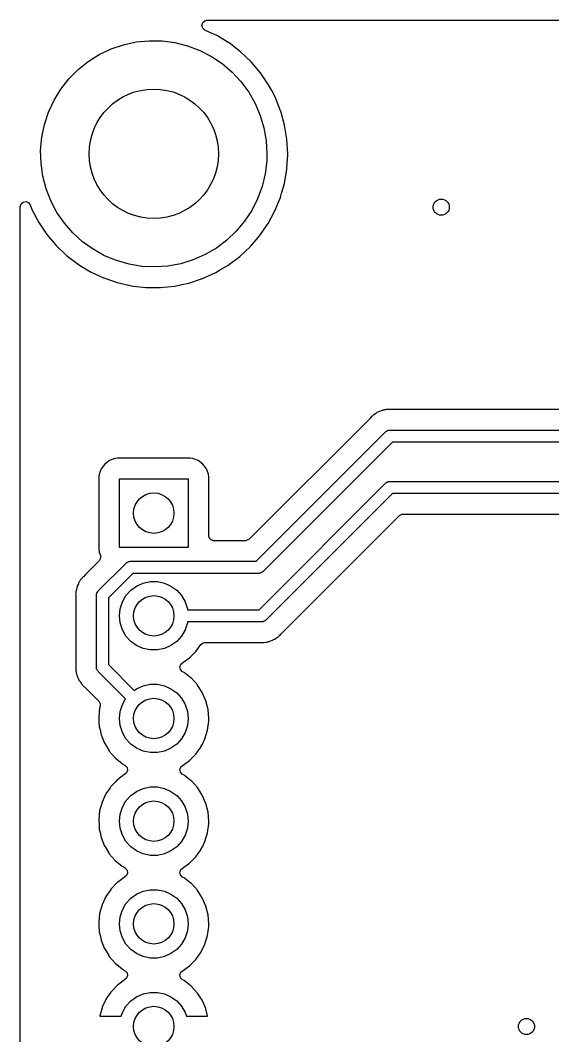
# Model space of a CAD drawing. Extents: x 122.4 to 173.5, y -134.1 to -70.4.
# Drawn here: x 122.43 to 135.6, y -95.48 to -70.36 of the extents above; entities that cross this region are included whole.
import ezdxf

# ---------------------------------------------------------------- set-up
doc = ezdxf.new("R2010")
doc.units = 0
doc.layers.add('BLACK', color=7, linetype='CONTINUOUS')

msp = doc.modelspace()

# ---------------------------------------------------------------- linework, layer by layer
at = {"layer": 'BLACK', "linetype": 'CONTINUOUS'}
for p, q in [((126.92, -70.4837), (126.941, -70.4157)), ((126.94, -70.552), (126.92, -70.4837)), ((126.993, -70.5988), (126.94, -70.552)), ((126.941, -70.4157), (126.995, -70.3696)), ((126.995, -70.3696), (127.046, -70.3585)), ((127.046, -70.3585), (147.931, -70.3585)), ((127.116, -70.656), (126.993, -70.5988)), ((127.286, -70.7345), (127.116, -70.656)), ((127.288, -70.7362), (127.286, -70.7345)), ((127.589, -70.9178), (127.288, -70.7362)), ((127.288, -70.7362), (127.288, -70.7362)), ((124.381, -71.2063), (124.672, -71.0676)), ((124.672, -71.0676), (124.977, -70.9631)), ((124.977, -70.9631), (125.292, -70.8945)), ((125.292, -70.8945), (125.613, -70.8625)), ((125.613, -70.8625), (125.935, -70.8675)), ((125.935, -70.8675), (126.255, -70.9096)), ((126.255, -70.9096), (126.567, -70.9881)), ((126.567, -70.9881), (126.869, -71.1021)), ((127.592, -70.9196), (127.589, -70.9178)), ((127.589, -70.9178), (127.589, -70.9178)), ((127.877, -71.1368), (127.592, -70.9196)), ((124.108, -71.3776), (124.381, -71.2063)), ((126.869, -71.1021), (127.155, -71.2499)), ((127.155, -71.2499), (127.423, -71.4297)), ((128.137, -71.3834), (127.877, -71.1368)), ((123.63, -71.8083), (123.856, -71.5792)), ((123.856, -71.5792), (124.108, -71.3776)), ((127.423, -71.4297), (127.668, -71.6391)), ((128.369, -71.6567), (128.137, -71.3834)), ((123.431, -72.062), (123.63, -71.8083)), ((127.668, -71.6391), (127.887, -71.8752)), ((128.57, -71.9535), (128.369, -71.6567)), ((123.262, -72.3369), (123.431, -72.062)), ((127.887, -71.8752), (128.078, -72.135)), ((128.572, -71.9565), (128.57, -71.9535)), ((128.647, -72.0983), (128.572, -71.9565)), ((128.572, -71.9565), (128.572, -71.9565)), ((123.127, -72.6293), (123.262, -72.3369)), ((128.078, -72.135), (128.238, -72.415)), ((128.738, -72.2702), (128.647, -72.0983)), ((128.739, -72.2734), (128.738, -72.2702)), ((128.867, -72.5955), (128.739, -72.2734)), ((128.238, -72.415), (128.364, -72.7115)), ((123.025, -72.9353), (123.127, -72.6293)), ((128.364, -72.7115), (128.456, -73.0206)), ((128.87, -72.6032), (128.867, -72.5955)), ((128.966, -72.9485), (128.87, -72.6032)), ((122.96, -73.251), (123.025, -72.9353)), ((128.456, -73.0206), (128.511, -73.3382)), ((129.024, -73.3022), (128.966, -72.9485)), ((122.931, -73.5721), (122.96, -73.251)), ((128.511, -73.3382), (128.53, -73.66)), ((129.043, -73.66), (129.024, -73.3022)), ((122.94, -73.8943), (122.931, -73.5721)), ((128.524, -73.8358), (128.486, -74.1558)), ((128.53, -73.66), (128.524, -73.8358)), ((129.024, -74.0063), (129.043, -73.6849)), ((129.043, -73.6831), (129.043, -73.66)), ((129.043, -73.6849), (129.043, -73.6831)), ((122.985, -74.2134), (122.94, -73.8943)), ((128.961, -74.3941), (129.021, -74.0408)), ((129.021, -74.0408), (129.024, -74.0063)), ((123.067, -74.5252), (122.985, -74.2134)), ((128.486, -74.1558), (128.41, -74.4693)), ((123.184, -74.8256), (123.067, -74.5252)), ((128.41, -74.4693), (128.3, -74.772)), ((128.894, -74.631), (128.961, -74.3941)), ((122.502, -74.855), (122.572, -74.8449)), ((122.572, -74.8449), (122.637, -74.8744)), ((123.335, -75.1105), (123.184, -74.8256)), ((128.3, -74.772), (128.155, -75.06)), ((128.728, -75.0708), (128.863, -74.7387)), ((128.863, -74.7387), (128.873, -74.7026)), ((128.873, -74.7026), (128.894, -74.631)), ((122.428, -74.9696), (122.449, -74.9015)), ((122.428, -84.5612), (122.428, -74.9696)), ((122.449, -74.9015), (122.502, -74.855)), ((122.637, -74.8744), (122.672, -74.9234)), ((122.672, -74.9234), (122.717, -75.0393)), ((122.717, -75.0393), (122.884, -75.3566)), ((128.155, -75.06), (127.978, -75.3294)), ((128.56, -75.3833), (128.726, -75.0738)), ((128.726, -75.0738), (128.728, -75.0708)), ((123.518, -75.3761), (123.335, -75.1105)), ((127.978, -75.3294), (127.771, -75.5767)), ((122.884, -75.3566), (122.886, -75.3594)), ((122.886, -75.3594), (122.886, -75.3594)), ((122.886, -75.3594), (123.07, -75.6328)), ((123.729, -75.6191), (123.518, -75.3761)), ((127.771, -75.5767), (127.537, -75.7986)), ((128.355, -75.6816), (128.462, -75.5265)), ((128.462, -75.5265), (128.556, -75.3891)), ((128.556, -75.3891), (128.558, -75.3863)), ((128.556, -75.3891), (128.556, -75.3891)), ((128.558, -75.3863), (128.56, -75.3833)), ((128.56, -75.3833), (128.56, -75.3833)), ((123.07, -75.6328), (123.084, -75.654)), ((123.084, -75.654), (123.315, -75.9282)), ((123.968, -75.836), (123.729, -75.6191)), ((124.23, -76.0241), (123.968, -75.836)), ((127.537, -75.7986), (127.279, -75.9922)), ((128.121, -75.9533), (128.355, -75.6816)), ((123.315, -75.9282), (123.574, -76.1757)), ((124.511, -76.1809), (124.23, -76.0241)), ((127.279, -75.9922), (127.001, -76.1548)), ((127.86, -76.1982), (128.121, -75.9533)), ((123.574, -76.1757), (123.858, -76.3939)), ((124.809, -76.3043), (124.511, -76.1809)), ((125.119, -76.3926), (124.809, -76.3043)), ((126.706, -76.2844), (126.398, -76.3792)), ((127.001, -76.1548), (126.706, -76.2844)), ((127.573, -76.4134), (127.86, -76.1982)), ((123.858, -76.3939), (123.89, -76.4134)), ((123.89, -76.4134), (124.161, -76.5783)), ((124.161, -76.5783), (124.161, -76.5783)), ((124.161, -76.5783), (124.164, -76.5801)), ((124.164, -76.5801), (124.167, -76.5815)), ((124.167, -76.5815), (124.167, -76.5815)), ((124.167, -76.5815), (124.486, -76.7306)), ((125.437, -76.4447), (125.119, -76.3926)), ((125.759, -76.4598), (125.437, -76.4447)), ((126.081, -76.4379), (125.759, -76.4598)), ((126.398, -76.3792), (126.081, -76.4379)), ((126.939, -76.7449), (127.265, -76.5963)), ((127.265, -76.5963), (127.359, -76.5405)), ((127.359, -76.5405), (127.57, -76.4151)), ((127.57, -76.4151), (127.573, -76.4134)), ((127.57, -76.4151), (127.57, -76.4151)), ((124.486, -76.7306), (124.486, -76.7307)), ((124.486, -76.7307), (124.489, -76.7321)), ((124.489, -76.7321), (124.492, -76.7332)), ((124.492, -76.7332), (124.492, -76.7332)), ((124.492, -76.7332), (124.825, -76.8471)), ((124.825, -76.8471), (124.825, -76.8471)), ((124.825, -76.8471), (124.828, -76.8482)), ((124.828, -76.8482), (125.177, -76.927)), ((126.424, -76.8949), (126.599, -76.8574)), ((126.599, -76.8574), (126.939, -76.7449)), ((125.177, -76.927), (125.23, -76.9329)), ((125.23, -76.9329), (125.53, -76.9671)), ((125.53, -76.9671), (125.53, -76.9671)), ((125.53, -76.9671), (125.533, -76.9675)), ((125.533, -76.9675), (125.537, -76.9675)), ((125.537, -76.9675), (125.537, -76.9675)), ((125.537, -76.9675), (125.731, -76.9686)), ((125.731, -76.9686), (125.892, -76.9694)), ((125.892, -76.9694), (125.895, -76.9691)), ((125.895, -76.9691), (126.245, -76.9329)), ((125.895, -76.9691), (125.895, -76.9691)), ((126.245, -76.9329), (126.248, -76.9326)), ((126.245, -76.9329), (126.245, -76.9329)), ((126.248, -76.9326), (126.252, -76.9319)), ((126.252, -76.9319), (126.424, -76.8949)), ((126.252, -76.9319), (126.252, -76.9319)), ((131.165, -80.1205), (131.15, -80.1357)), ((131.172, -80.1165), (131.165, -80.1205)), ((131.205, -80.097), (131.172, -80.1165)), ((131.172, -80.1165), (131.172, -80.1165)), ((131.215, -80.0905), (131.205, -80.097)), ((131.224, -80.0837), (131.215, -80.0905)), ((131.252, -80.0634), (131.224, -80.0837)), ((131.272, -80.0555), (131.252, -80.0634)), ((131.29, -80.0468), (131.272, -80.0555)), ((131.308, -80.0359), (131.29, -80.0468)), ((131.316, -80.0336), (131.308, -80.0359)), ((131.353, -80.023), (131.316, -80.0336)), ((131.316, -80.0336), (131.316, -80.0336)), ((131.364, -80.0191), (131.353, -80.023)), ((131.4, -80.005), (131.364, -80.0191)), ((131.407, -80.0021), (131.4, -80.005)), ((131.4, -80.005), (131.4, -80.005)), ((131.425, -79.9999), (131.407, -80.0021)), ((131.428, -79.9994), (131.425, -79.9999)), ((131.448, -79.9954), (131.428, -79.9994)), ((131.468, -79.9894), (131.448, -79.9952)), ((131.448, -79.9952), (131.448, -79.9954)), ((131.476, -79.9892), (131.468, -79.9894)), ((131.482, -79.989), (131.476, -79.9892)), ((131.476, -79.9892), (131.476, -79.9892)), ((131.514, -79.988), (131.482, -79.989)), ((131.526, -79.9871), (131.514, -79.988)), ((131.527, -79.987), (131.526, -79.9871)), ((131.531, -79.9865), (131.527, -79.987)), ((131.527, -79.987), (131.527, -79.987)), ((131.56, -79.9865), (131.531, -79.9865)), ((131.564, -79.9864), (131.56, -79.9865)), ((131.627, -79.9845), (131.564, -79.9864)), ((131.634, -79.9842), (131.627, -79.9845)), ((131.627, -79.9845), (131.627, -79.9845)), ((131.642, -79.9859), (131.634, -79.9842)), ((131.654, -79.9865), (131.642, -79.9859)), ((141.941, -79.9865), (131.654, -79.9865)), ((131.08, -80.2055), (128.091, -83.1951)), ((131.088, -80.1968), (131.08, -80.2055)), ((131.091, -80.1937), (131.088, -80.1968)), ((131.118, -80.1612), (131.091, -80.1937)), ((131.135, -80.1486), (131.118, -80.1612)), ((131.15, -80.1357), (131.135, -80.1486)), ((128.264, -83.7405), (131.466, -80.5389)), ((131.466, -80.5389), (131.483, -80.5291)), ((131.483, -80.5291), (131.497, -80.5151)), ((131.497, -80.5151), (131.516, -80.51)), ((131.516, -80.51), (131.533, -80.5001)), ((131.533, -80.5001), (131.553, -80.5001)), ((131.553, -80.5001), (131.572, -80.495)), ((131.572, -80.495), (142.254, -80.495)), ((131.634, -80.795), (128.433, -83.9966)), ((142.254, -80.795), (131.634, -80.795)), ((124.517, -81.3367), (124.429, -81.4533)), ((124.633, -81.2494), (124.517, -81.3367)), ((124.77, -81.1983), (124.633, -81.2494)), ((124.832, -81.1915), (124.77, -81.1983)), ((126.628, -81.1915), (124.832, -81.1915)), ((126.69, -81.1983), (126.628, -81.1915)), ((126.827, -81.2494), (126.69, -81.1983)), ((126.943, -81.3367), (126.827, -81.2494)), ((127.031, -81.4533), (126.943, -81.3367)), ((124.378, -81.5897), (124.372, -81.6519)), ((124.429, -81.4533), (124.378, -81.5897)), ((127.082, -81.5897), (127.031, -81.4533)), ((127.089, -81.6519), (127.082, -81.5897)), ((124.372, -81.6519), (124.372, -83.4481)), ((124.88, -83.4), (124.88, -81.7)), ((124.88, -81.7), (126.58, -81.7)), ((126.58, -81.7), (126.58, -83.4)), ((127.089, -83.106), (127.089, -81.6519)), ((128.335, -84.94), (131.466, -81.8089)), ((131.466, -81.8089), (131.483, -81.7991)), ((131.483, -81.7991), (131.497, -81.7851)), ((131.497, -81.7851), (131.516, -81.78)), ((131.516, -81.78), (131.533, -81.7701)), ((131.533, -81.7701), (131.553, -81.7701)), ((131.553, -81.7701), (131.572, -81.765)), ((131.572, -81.765), (142.254, -81.765)), ((131.634, -82.065), (128.503, -85.1961)), ((142.254, -82.065), (131.634, -82.065)), ((128.889, -85.5295), (131.808, -82.6104)), ((131.808, -82.6104), (131.87, -82.5764)), ((131.87, -82.5764), (131.897, -82.5735)), ((131.897, -82.5735), (135.865, -82.5735)), ((127.1, -83.1583), (127.089, -83.106)), ((127.146, -83.212), (127.1, -83.1583)), ((127.215, -83.232), (127.146, -83.212)), ((128.002, -83.232), (127.215, -83.232)), ((128.028, -83.2291), (128.002, -83.232)), ((128.091, -83.1951), (128.028, -83.2291)), ((124.372, -83.4481), (124.378, -83.5103)), ((124.378, -83.5103), (124.381, -83.5177)), ((124.381, -83.5177), (124.381, -83.5177)), ((124.381, -83.5177), (124.41, -83.5959)), ((124.41, -83.5959), (124.416, -83.6668)), ((126.58, -83.4), (124.88, -83.4)), ((124.381, -83.7293), (124.052, -84.0583)), ((124.354, -84.4759), (125.045, -83.7844)), ((124.416, -83.6668), (124.381, -83.7293)), ((125.045, -83.7844), (125.063, -83.7745)), ((125.063, -83.7745), (125.077, -83.7606)), ((125.077, -83.7606), (125.096, -83.7555)), ((125.096, -83.7555), (125.113, -83.7456)), ((125.113, -83.7456), (125.132, -83.7456)), ((125.132, -83.7456), (125.152, -83.7405)), ((125.152, -83.7405), (128.264, -83.7405)), ((123.965, -84.1457), (123.962, -84.1492)), ((123.986, -84.1251), (123.965, -84.1457)), ((123.988, -84.1223), (123.986, -84.1251)), ((124.031, -84.0764), (123.988, -84.1223)), ((124.037, -84.0706), (124.031, -84.0764)), ((124.044, -84.0663), (124.037, -84.0706)), ((124.052, -84.0583), (124.044, -84.0663)), ((124.044, -84.0663), (124.044, -84.0663)), ((125.214, -84.0405), (124.61, -84.6441)), ((128.327, -84.0405), (125.214, -84.0405)), ((128.346, -84.0354), (128.327, -84.0405)), ((128.365, -84.0354), (128.346, -84.0354)), ((128.382, -84.0255), (128.365, -84.0354)), ((128.402, -84.0204), (128.382, -84.0255)), ((128.415, -84.0064), (128.402, -84.0204)), ((128.433, -83.9966), (128.415, -84.0064)), ((123.823, -84.3968), (123.816, -84.439)), ((123.831, -84.3771), (123.823, -84.3968)), ((123.838, -84.3584), (123.831, -84.3771)), ((123.843, -84.3377), (123.838, -84.3584)), ((123.865, -84.2972), (123.843, -84.3377)), ((123.87, -84.2865), (123.865, -84.2972)), ((123.886, -84.2514), (123.87, -84.2865)), ((123.889, -84.2441), (123.886, -84.2514)), ((123.886, -84.2514), (123.886, -84.2514)), ((123.894, -84.2373), (123.889, -84.2441)), ((123.902, -84.2272), (123.894, -84.2373)), ((123.913, -84.2107), (123.902, -84.2272)), ((123.919, -84.1988), (123.913, -84.2107)), ((123.923, -84.1919), (123.919, -84.1988)), ((123.919, -84.1988), (123.919, -84.1988)), ((123.955, -84.1582), (123.923, -84.1919)), ((123.962, -84.1492), (123.955, -84.1582)), ((125.161, -84.4583), (125.305, -84.3539)), ((125.305, -84.3539), (125.467, -84.2816)), ((125.467, -84.2816), (125.641, -84.2447)), ((125.641, -84.2447), (125.819, -84.2447)), ((125.819, -84.2447), (125.993, -84.2816)), ((125.993, -84.2816), (126.155, -84.3539)), ((126.155, -84.3539), (126.299, -84.4583)), ((122.428, -124.427), (122.428, -84.5612)), ((123.8, -84.54), (123.797, -84.5612)), ((123.797, -84.5612), (123.799, -84.5847)), ((123.799, -84.5847), (123.801, -84.6071)), ((123.802, -84.5203), (123.8, -84.54)), ((123.801, -84.6071), (123.802, -84.619)), ((123.812, -84.4571), (123.802, -84.4988)), ((123.802, -84.4988), (123.802, -84.5203)), ((123.802, -84.619), (123.802, -86.2779)), ((123.813, -84.4541), (123.812, -84.4571)), ((123.815, -84.4424), (123.813, -84.4541)), ((123.816, -84.439), (123.815, -84.4424)), ((124.31, -84.582), (124.315, -84.5629)), ((124.31, -86.36), (124.31, -84.582)), ((124.315, -84.5432), (124.325, -84.5261)), ((124.315, -84.5629), (124.315, -84.5432)), ((124.325, -84.5261), (124.33, -84.507)), ((124.33, -84.507), (124.344, -84.493)), ((124.344, -84.493), (124.354, -84.4759)), ((124.61, -84.6441), (124.61, -86.2979)), ((124.953, -84.7443), (125.042, -84.5904)), ((125.042, -84.5904), (125.161, -84.4583)), ((126.299, -84.4583), (126.418, -84.5904)), ((126.418, -84.5904), (126.507, -84.7443)), ((124.899, -84.9133), (124.953, -84.7443)), ((126.507, -84.7443), (126.561, -84.9133)), ((124.88, -85.09), (124.899, -84.9133)), ((124.899, -85.2667), (124.88, -85.09)), ((126.561, -84.9133), (126.564, -84.94)), ((126.564, -84.94), (128.335, -84.94)), ((124.953, -85.4357), (124.899, -85.2667)), ((126.561, -85.2667), (126.507, -85.4357)), ((126.564, -85.24), (126.561, -85.2667)), ((128.397, -85.24), (126.564, -85.24)), ((128.416, -85.2349), (128.397, -85.24)), ((128.436, -85.2349), (128.416, -85.2349)), ((128.453, -85.225), (128.436, -85.2349)), ((128.472, -85.2199), (128.453, -85.225)), ((128.486, -85.2059), (128.472, -85.2199)), ((128.503, -85.1961), (128.486, -85.2059)), ((125.042, -85.5896), (124.953, -85.4357)), ((125.161, -85.7217), (125.042, -85.5896)), ((126.418, -85.5896), (126.299, -85.7217)), ((126.507, -85.4357), (126.418, -85.5896)), ((128.717, -85.6716), (128.754, -85.6445)), ((128.754, -85.6445), (128.764, -85.638)), ((128.764, -85.638), (128.797, -85.6185)), ((128.797, -85.6185), (128.804, -85.6145)), ((128.797, -85.6185), (128.797, -85.6185)), ((128.804, -85.6145), (128.819, -85.5993)), ((128.819, -85.5993), (128.834, -85.5864)), ((128.834, -85.5864), (128.845, -85.5785)), ((128.845, -85.5785), (128.851, -85.5738)), ((128.851, -85.5738), (128.881, -85.5382)), ((128.881, -85.5382), (128.889, -85.5295)), ((125.305, -85.8261), (125.161, -85.7217)), ((125.467, -85.8984), (125.305, -85.8261)), ((125.641, -85.9353), (125.467, -85.8984)), ((125.993, -85.8984), (125.819, -85.9353)), ((126.155, -85.8261), (125.993, -85.8984)), ((126.299, -85.7217), (126.155, -85.8261)), ((126.768, -85.9735), (126.892, -85.801)), ((126.892, -85.801), (126.948, -85.7573)), ((126.948, -85.7573), (126.994, -85.7485)), ((126.994, -85.7485), (128.315, -85.7485)), ((128.315, -85.7485), (128.327, -85.7491)), ((128.327, -85.7491), (128.327, -85.7491)), ((128.327, -85.7491), (128.335, -85.7508)), ((128.335, -85.7508), (128.405, -85.7486)), ((128.405, -85.7486), (128.409, -85.7485)), ((128.409, -85.7485), (128.438, -85.7485)), ((128.438, -85.7485), (128.443, -85.7479)), ((128.443, -85.7479), (128.455, -85.747)), ((128.455, -85.747), (128.501, -85.7456)), ((128.501, -85.7456), (128.521, -85.7396)), ((128.521, -85.7396), (128.541, -85.7356)), ((128.541, -85.7356), (128.548, -85.7347)), ((128.548, -85.7347), (128.554, -85.7339)), ((128.554, -85.7339), (128.562, -85.7329)), ((128.554, -85.7339), (128.554, -85.7339)), ((128.562, -85.7329), (128.569, -85.73)), ((128.569, -85.73), (128.605, -85.7159)), ((128.569, -85.73), (128.569, -85.73)), ((128.605, -85.7159), (128.616, -85.712)), ((128.616, -85.712), (128.661, -85.6991)), ((128.661, -85.6991), (128.679, -85.6882)), ((128.679, -85.6882), (128.697, -85.6795)), ((128.697, -85.6795), (128.717, -85.6716)), ((125.819, -85.9353), (125.641, -85.9353)), ((126.475, -86.2277), (126.61, -86.1312)), ((126.61, -86.1312), (126.768, -85.9735)), ((123.801, -86.2898), (123.799, -86.2975)), ((123.799, -86.2975), (123.799, -86.3055)), ((123.799, -86.3055), (123.801, -86.3684)), ((123.802, -86.2779), (123.801, -86.2898)), ((123.801, -86.3684), (123.802, -86.3723)), ((123.802, -86.3723), (123.802, -86.4014)), ((123.802, -86.4014), (123.802, -86.4058)), ((123.802, -86.4058), (123.803, -86.4177)), ((124.315, -86.3791), (124.31, -86.36)), ((124.315, -86.3988), (124.315, -86.3791)), ((124.325, -86.4159), (124.315, -86.3988)), ((124.61, -86.2979), (125.248, -86.9355)), ((126.378, -86.3519), (126.403, -86.2855)), ((126.393, -86.4214), (126.378, -86.3519)), ((126.403, -86.2855), (126.431, -86.2589)), ((126.431, -86.2589), (126.475, -86.2277)), ((123.803, -86.4177), (123.804, -86.4638)), ((123.804, -86.4638), (123.807, -86.4714)), ((123.807, -86.4714), (123.807, -86.4714)), ((123.807, -86.4714), (123.81, -86.4844)), ((123.81, -86.4844), (123.814, -86.5038)), ((123.814, -86.5038), (123.817, -86.5251)), ((123.817, -86.5251), (123.82, -86.5324)), ((123.82, -86.5324), (123.82, -86.5324)), ((123.82, -86.5324), (123.834, -86.568)), ((123.834, -86.568), (123.838, -86.5792)), ((123.838, -86.5792), (123.851, -86.6236)), ((123.851, -86.6236), (123.862, -86.6421)), ((123.862, -86.6421), (123.87, -86.6598)), ((124.33, -86.435), (124.325, -86.4159)), ((124.344, -86.449), (124.33, -86.435)), ((124.354, -86.4661), (124.344, -86.449)), ((125.034, -87.1457), (124.354, -86.4661)), ((126.443, -86.4718), (126.393, -86.4214)), ((126.484, -86.4946), (126.443, -86.4718)), ((126.488, -86.4978), (126.484, -86.4946)), ((126.656, -86.6298), (126.488, -86.4978)), ((126.488, -86.4978), (126.488, -86.4978)), ((126.656, -86.6299), (126.656, -86.6298)), ((126.66, -86.6331), (126.656, -86.6299)), ((126.81, -86.7983), (126.66, -86.6331)), ((123.87, -86.6598), (123.878, -86.6798)), ((123.878, -86.6798), (123.906, -86.7171)), ((123.906, -86.7171), (123.912, -86.727)), ((123.912, -86.727), (123.932, -86.76)), ((123.932, -86.76), (123.932, -86.76)), ((123.932, -86.76), (123.936, -86.7668)), ((123.936, -86.7668), (123.951, -86.782)), ((123.951, -86.782), (123.964, -86.797)), ((123.964, -86.797), (123.976, -86.8144)), ((123.976, -86.8144), (124.012, -86.8438)), ((124.012, -86.8438), (124.021, -86.8518)), ((124.021, -86.8518), (124.372, -87.2034)), ((125.248, -86.9355), (125.305, -86.8939)), ((125.305, -86.8939), (125.467, -86.8216)), ((125.467, -86.8216), (125.641, -86.7847)), ((125.641, -86.7847), (125.819, -86.7847)), ((125.819, -86.7847), (125.993, -86.8216)), ((125.993, -86.8216), (126.155, -86.8939)), ((126.155, -86.8939), (126.299, -86.9983)), ((126.813, -86.8026), (126.81, -86.7983)), ((126.848, -86.8569), (126.813, -86.8026)), ((126.813, -86.8026), (126.813, -86.8026)), ((126.931, -86.9858), (126.848, -86.8569)), ((124.953, -87.2843), (125.034, -87.1457)), ((126.299, -86.9983), (126.418, -87.1304)), ((126.418, -87.1304), (126.507, -87.2843)), ((127.02, -87.1907), (126.931, -86.9858)), ((124.391, -87.3746), (124.367, -87.5967)), ((124.372, -87.2034), (124.406, -87.2657)), ((124.404, -87.3261), (124.391, -87.3746)), ((124.406, -87.2657), (124.404, -87.3261)), ((124.899, -87.4533), (124.953, -87.2843)), ((126.507, -87.2843), (126.561, -87.4533)), ((127.075, -87.4074), (127.02, -87.1907)), ((127.093, -87.63), (127.075, -87.4074)), ((124.367, -87.5967), (124.368, -87.6018)), ((124.368, -87.6018), (124.368, -87.6019)), ((124.368, -87.6019), (124.374, -87.718)), ((124.88, -87.63), (124.899, -87.4533)), ((124.899, -87.8067), (124.88, -87.63)), ((126.561, -87.4533), (126.58, -87.63)), ((126.58, -87.63), (126.561, -87.8067)), ((127.092, -87.6966), (127.093, -87.63)), ((124.374, -87.718), (124.38, -87.8197)), ((124.38, -87.8197), (124.381, -87.8248)), ((124.381, -87.8248), (124.381, -87.8248)), ((124.381, -87.8248), (124.401, -87.9129)), ((124.401, -87.9129), (124.429, -88.0376)), ((124.953, -87.9757), (124.899, -87.8067)), ((126.561, -87.8067), (126.507, -87.9757)), ((127.062, -87.9181), (127.092, -87.6966)), ((124.429, -88.0376), (124.513, -88.2446)), ((125.042, -88.1296), (124.953, -87.9757)), ((125.161, -88.2617), (125.042, -88.1296)), ((126.418, -88.1296), (126.299, -88.2617)), ((126.507, -87.9757), (126.418, -88.1296)), ((126.932, -88.265), (126.995, -88.1365)), ((126.995, -88.1365), (126.997, -88.1318)), ((126.995, -88.1365), (126.995, -88.1365)), ((126.997, -88.1318), (127.062, -87.9181)), ((124.513, -88.2446), (124.516, -88.249)), ((124.516, -88.249), (124.615, -88.4114)), ((124.615, -88.4114), (124.63, -88.4351)), ((125.305, -88.3661), (125.161, -88.2617)), ((125.467, -88.4384), (125.305, -88.3661)), ((126.155, -88.3661), (125.993, -88.4384)), ((126.299, -88.2617), (126.155, -88.3661)), ((126.828, -88.4307), (126.895, -88.3363)), ((126.895, -88.3363), (126.898, -88.3321)), ((126.898, -88.3321), (126.932, -88.265)), ((124.63, -88.4351), (124.776, -88.6039)), ((124.776, -88.6039), (124.948, -88.7466)), ((125.641, -88.4753), (125.467, -88.4384)), ((125.819, -88.4753), (125.641, -88.4753)), ((125.993, -88.4384), (125.819, -88.4753)), ((126.61, -88.6712), (126.768, -88.5135)), ((126.768, -88.5135), (126.828, -88.4307)), ((124.948, -88.7466), (124.966, -88.7573)), ((124.966, -88.7573), (125.021, -88.7895)), ((125.021, -88.7895), (125.07, -88.8411)), ((125.083, -88.9109), (125.057, -88.9767)), ((125.07, -88.8411), (125.083, -88.9109)), ((126.378, -88.8919), (126.403, -88.8255)), ((126.393, -88.9614), (126.378, -88.8919)), ((126.403, -88.8255), (126.431, -88.7989)), ((126.431, -88.7989), (126.489, -88.7573)), ((126.489, -88.7573), (126.61, -88.6712)), ((124.825, -89.1506), (124.791, -89.1858)), ((124.829, -89.1475), (124.825, -89.1506)), ((124.999, -89.0196), (124.829, -89.1475)), ((125.004, -89.0165), (124.999, -89.0196)), ((124.999, -89.0196), (124.999, -89.0196)), ((125.016, -89.01), (125.004, -89.0165)), ((125.057, -88.9767), (125.016, -89.01)), ((126.443, -89.0118), (126.393, -88.9614)), ((126.484, -89.0346), (126.443, -89.0118)), ((126.488, -89.0378), (126.484, -89.0346)), ((126.656, -89.1698), (126.488, -89.0378)), ((126.488, -89.0378), (126.488, -89.0378)), ((126.656, -89.1699), (126.656, -89.1698)), ((126.66, -89.1731), (126.656, -89.1699)), ((124.65, -89.3426), (124.545, -89.4967)), ((124.668, -89.3164), (124.65, -89.3426)), ((124.671, -89.3121), (124.668, -89.3164)), ((124.668, -89.3164), (124.668, -89.3164)), ((124.718, -89.2622), (124.671, -89.3121)), ((124.791, -89.1858), (124.718, -89.2622)), ((125.305, -89.4339), (125.467, -89.3616)), ((125.467, -89.3616), (125.641, -89.3247)), ((125.641, -89.3247), (125.819, -89.3247)), ((125.819, -89.3247), (125.993, -89.3616)), ((125.993, -89.3616), (126.155, -89.4339)), ((126.81, -89.3383), (126.66, -89.1731)), ((126.931, -89.5258), (126.81, -89.3383)), ((124.476, -89.6455), (124.451, -89.6993)), ((124.53, -89.5284), (124.476, -89.6455)), ((124.545, -89.4967), (124.53, -89.5284)), ((124.953, -89.8243), (125.042, -89.6704)), ((125.042, -89.6704), (125.161, -89.5383)), ((125.161, -89.5383), (125.305, -89.4339)), ((126.155, -89.4339), (126.299, -89.5383)), ((126.299, -89.5383), (126.418, -89.6704)), ((126.418, -89.6704), (126.507, -89.8243)), ((127.02, -89.7307), (126.931, -89.5258)), ((124.391, -89.9146), (124.367, -90.1367)), ((124.451, -89.6993), (124.391, -89.9146)), ((124.899, -89.9933), (124.953, -89.8243)), ((126.507, -89.8243), (126.561, -89.9933)), ((127.075, -89.9474), (127.02, -89.7307)), ((124.367, -90.1367), (124.368, -90.1418)), ((124.368, -90.1418), (124.368, -90.1419)), ((124.368, -90.1419), (124.375, -90.2631)), ((124.88, -90.17), (124.899, -89.9933)), ((124.899, -90.3467), (124.88, -90.17)), ((126.561, -89.9933), (126.58, -90.17)), ((126.58, -90.17), (126.561, -90.3467)), ((127.093, -90.17), (127.075, -89.9474)), ((127.092, -90.2366), (127.093, -90.17)), ((124.375, -90.2631), (124.38, -90.3597)), ((124.38, -90.3597), (124.381, -90.3648)), ((124.381, -90.3648), (124.381, -90.3648)), ((124.381, -90.3648), (124.401, -90.4529)), ((124.953, -90.5157), (124.899, -90.3467)), ((126.561, -90.3467), (126.507, -90.5157)), ((127.062, -90.4581), (127.092, -90.2366)), ((124.401, -90.4529), (124.429, -90.5776)), ((124.429, -90.5776), (124.513, -90.7846)), ((125.042, -90.6696), (124.953, -90.5157)), ((125.161, -90.8017), (125.042, -90.6696)), ((126.418, -90.6696), (126.299, -90.8017)), ((126.507, -90.5157), (126.418, -90.6696)), ((126.932, -90.805), (126.995, -90.6765)), ((126.995, -90.6765), (126.997, -90.6718)), ((126.995, -90.6765), (126.995, -90.6765)), ((126.997, -90.6718), (127.062, -90.4581)), ((124.513, -90.7846), (124.516, -90.789)), ((124.516, -90.789), (124.615, -90.9514)), ((125.305, -90.9061), (125.161, -90.8017)), ((125.467, -90.9784), (125.305, -90.9061)), ((126.155, -90.9061), (125.993, -90.9784)), ((126.299, -90.8017), (126.155, -90.9061)), ((126.828, -90.9707), (126.895, -90.8763)), ((126.895, -90.8763), (126.898, -90.8721)), ((126.898, -90.8721), (126.932, -90.805)), ((124.615, -90.9514), (124.63, -90.9751)), ((124.63, -90.9751), (124.776, -91.1439)), ((124.776, -91.1439), (124.948, -91.2866)), ((125.641, -91.0153), (125.467, -90.9784)), ((125.819, -91.0153), (125.641, -91.0153)), ((125.993, -90.9784), (125.819, -91.0153)), ((126.61, -91.2112), (126.768, -91.0535)), ((126.768, -91.0535), (126.828, -90.9707)), ((124.948, -91.2866), (125.019, -91.3278)), ((125.019, -91.3278), (125.021, -91.3295)), ((125.021, -91.3295), (125.07, -91.3811)), ((125.07, -91.3811), (125.083, -91.4509)), ((126.378, -91.4319), (126.403, -91.3655)), ((126.403, -91.3655), (126.431, -91.3389)), ((126.431, -91.3389), (126.475, -91.3077)), ((126.475, -91.3077), (126.61, -91.2112)), ((124.999, -91.5596), (124.829, -91.6875)), ((125.004, -91.5565), (124.999, -91.5596)), ((124.999, -91.5596), (124.999, -91.5596)), ((125.016, -91.55), (125.004, -91.5565)), ((125.057, -91.5167), (125.016, -91.55)), ((125.083, -91.4509), (125.057, -91.5167)), ((126.393, -91.5014), (126.378, -91.4319)), ((126.443, -91.5518), (126.393, -91.5014)), ((126.484, -91.5746), (126.443, -91.5518)), ((126.488, -91.5778), (126.484, -91.5746)), ((126.656, -91.7098), (126.488, -91.5778)), ((126.488, -91.5778), (126.488, -91.5778)), ((124.65, -91.8826), (124.545, -92.0367)), ((124.668, -91.8564), (124.65, -91.8826)), ((124.671, -91.8521), (124.668, -91.8564)), ((124.668, -91.8564), (124.668, -91.8564)), ((124.825, -91.6906), (124.671, -91.8521)), ((124.829, -91.6875), (124.825, -91.6906)), ((125.305, -91.9739), (125.467, -91.9016)), ((125.467, -91.9016), (125.641, -91.8647)), ((125.641, -91.8647), (125.819, -91.8647)), ((125.819, -91.8647), (125.993, -91.9016)), ((125.993, -91.9016), (126.155, -91.9739)), ((126.656, -91.7099), (126.656, -91.7098)), ((126.66, -91.7131), (126.656, -91.7099)), ((126.81, -91.8783), (126.66, -91.7131)), ((126.813, -91.8826), (126.81, -91.8783)), ((126.848, -91.9369), (126.813, -91.8826)), ((126.813, -91.8826), (126.813, -91.8826)), ((124.545, -92.0367), (124.451, -92.2393)), ((125.042, -92.2104), (125.161, -92.0783)), ((125.161, -92.0783), (125.305, -91.9739)), ((126.155, -91.9739), (126.299, -92.0783)), ((126.299, -92.0783), (126.418, -92.2104)), ((126.931, -92.0658), (126.848, -91.9369)), ((127.02, -92.2707), (126.931, -92.0658)), ((124.451, -92.2393), (124.391, -92.4546)), ((124.899, -92.5333), (124.953, -92.3643)), ((124.953, -92.3643), (125.042, -92.2104)), ((126.418, -92.2104), (126.507, -92.3643)), ((126.507, -92.3643), (126.561, -92.5333)), ((127.075, -92.4874), (127.02, -92.2707)), ((124.391, -92.4546), (124.367, -92.6767)), ((124.367, -92.6767), (124.368, -92.6818)), ((124.368, -92.6818), (124.368, -92.6819)), ((124.368, -92.6819), (124.373, -92.7766)), ((124.88, -92.71), (124.899, -92.5333)), ((126.561, -92.5333), (126.58, -92.71)), ((127.093, -92.71), (127.075, -92.4874)), ((124.373, -92.7766), (124.38, -92.8997)), ((124.38, -92.8997), (124.381, -92.9048)), ((124.381, -92.9048), (124.381, -92.9048)), ((124.381, -92.9048), (124.401, -92.9929)), ((124.899, -92.8867), (124.88, -92.71)), ((124.953, -93.0557), (124.899, -92.8867)), ((126.561, -92.8867), (126.507, -93.0557)), ((126.58, -92.71), (126.561, -92.8867)), ((127.062, -92.9981), (127.092, -92.7766)), ((127.092, -92.7714), (127.093, -92.7134)), ((127.092, -92.7766), (127.092, -92.7714)), ((127.093, -92.7134), (127.093, -92.71)), ((127.093, -92.7134), (127.093, -92.7134)), ((124.401, -92.9929), (124.429, -93.1176)), ((124.429, -93.1176), (124.513, -93.3246)), ((125.042, -93.2096), (124.953, -93.0557)), ((126.507, -93.0557), (126.418, -93.2096)), ((126.997, -93.2118), (127.062, -92.9981)), ((124.513, -93.3246), (124.516, -93.329)), ((124.516, -93.329), (124.615, -93.4914)), ((125.161, -93.3417), (125.042, -93.2096)), ((125.305, -93.4461), (125.161, -93.3417)), ((126.299, -93.3417), (126.155, -93.4461)), ((126.418, -93.2096), (126.299, -93.3417)), ((126.828, -93.5107), (126.895, -93.4163)), ((126.895, -93.4163), (126.898, -93.4121)), ((126.898, -93.4121), (126.936, -93.3358)), ((126.936, -93.3358), (126.995, -93.2165)), ((126.995, -93.2165), (126.997, -93.2118)), ((126.995, -93.2165), (126.995, -93.2165)), ((124.615, -93.4914), (124.63, -93.5151)), ((124.63, -93.5151), (124.776, -93.6839)), ((124.776, -93.6839), (124.948, -93.8266)), ((125.467, -93.5184), (125.305, -93.4461)), ((125.641, -93.5553), (125.467, -93.5184)), ((125.819, -93.5553), (125.641, -93.5553)), ((125.993, -93.5184), (125.819, -93.5553)), ((126.155, -93.4461), (125.993, -93.5184)), ((126.61, -93.7512), (126.768, -93.5935)), ((126.768, -93.5935), (126.828, -93.5107)), ((124.948, -93.8266), (125.022, -93.8698)), ((125.022, -93.8698), (125.071, -93.9214)), ((125.071, -93.9214), (125.084, -93.9912)), ((126.378, -93.9722), (126.403, -93.9058)), ((126.403, -93.9058), (126.43, -93.8792)), ((126.43, -93.8792), (126.454, -93.8625)), ((126.454, -93.8625), (126.61, -93.7512)), ((125, -94.1), (124.829, -94.2279)), ((125.008, -94.0945), (125, -94.1)), ((125.017, -94.0903), (125.008, -94.0945)), ((125.057, -94.057), (125.017, -94.0903)), ((125.084, -93.9912), (125.057, -94.057)), ((126.393, -94.0417), (126.378, -93.9722)), ((126.443, -94.0921), (126.393, -94.0417)), ((126.48, -94.1125), (126.443, -94.0921)), ((126.488, -94.1182), (126.48, -94.1125)), ((126.655, -94.2502), (126.488, -94.1182)), ((124.668, -94.3967), (124.548, -94.5726)), ((124.675, -94.3887), (124.668, -94.3967)), ((124.822, -94.2347), (124.675, -94.3887)), ((124.829, -94.2279), (124.822, -94.2347)), ((125.305, -94.5139), (125.467, -94.4416)), ((125.467, -94.4416), (125.641, -94.4047)), ((125.641, -94.4047), (125.819, -94.4047)), ((125.819, -94.4047), (125.993, -94.4416)), ((125.993, -94.4416), (126.155, -94.5139)), ((126.663, -94.2572), (126.655, -94.2502)), ((126.806, -94.4148), (126.663, -94.2572)), ((126.812, -94.4229), (126.806, -94.4148)), ((126.928, -94.6017), (126.812, -94.4229)), ((124.543, -94.5816), (124.453, -94.7748)), ((124.548, -94.5726), (124.543, -94.5816)), ((125.042, -94.7504), (125.161, -94.6183)), ((125.161, -94.6183), (125.305, -94.5139)), ((126.155, -94.5139), (126.299, -94.6183)), ((126.299, -94.6183), (126.418, -94.7504)), ((126.933, -94.6108), (126.928, -94.6017)), ((127.018, -94.8061), (126.933, -94.6108)), ((124.45, -94.7845), (124.394, -94.9842)), ((124.453, -94.7748), (124.45, -94.7845)), ((124.924, -94.996), (124.953, -94.9043)), ((124.953, -94.9043), (125.042, -94.7504)), ((126.418, -94.7504), (126.507, -94.9043)), ((126.507, -94.9043), (126.536, -94.996)), ((127.021, -94.8159), (127.018, -94.8061)), ((127.063, -94.9829), (127.021, -94.8159)), ((124.394, -94.9842), (124.396, -94.9926)), ((124.396, -94.9926), (124.408, -94.996)), ((124.408, -94.996), (124.924, -94.996)), ((126.536, -94.996), (127.048, -94.996)), ((127.048, -94.996), (127.062, -94.992)), ((127.062, -94.992), (127.063, -94.9829))]:
    msp.add_line(p, q, dxfattribs=at)
at = {"layer": 'BLACK'}
for centre, radius in [((125.73, -73.66), 1.6), ((132.842, -74.9808), 0.2), ((125.73, -82.55), 0.5), ((125.73, -85.09), 0.5), ((125.73, -87.63), 0.5), ((125.73, -90.17), 0.5), ((125.73, -92.71), 0.5), ((125.73, -95.25), 0.5), ((134.95, -95.25), 0.2)]:
    msp.add_circle(centre, radius, dxfattribs=at)

doc.saveas('drawing.dxf')
